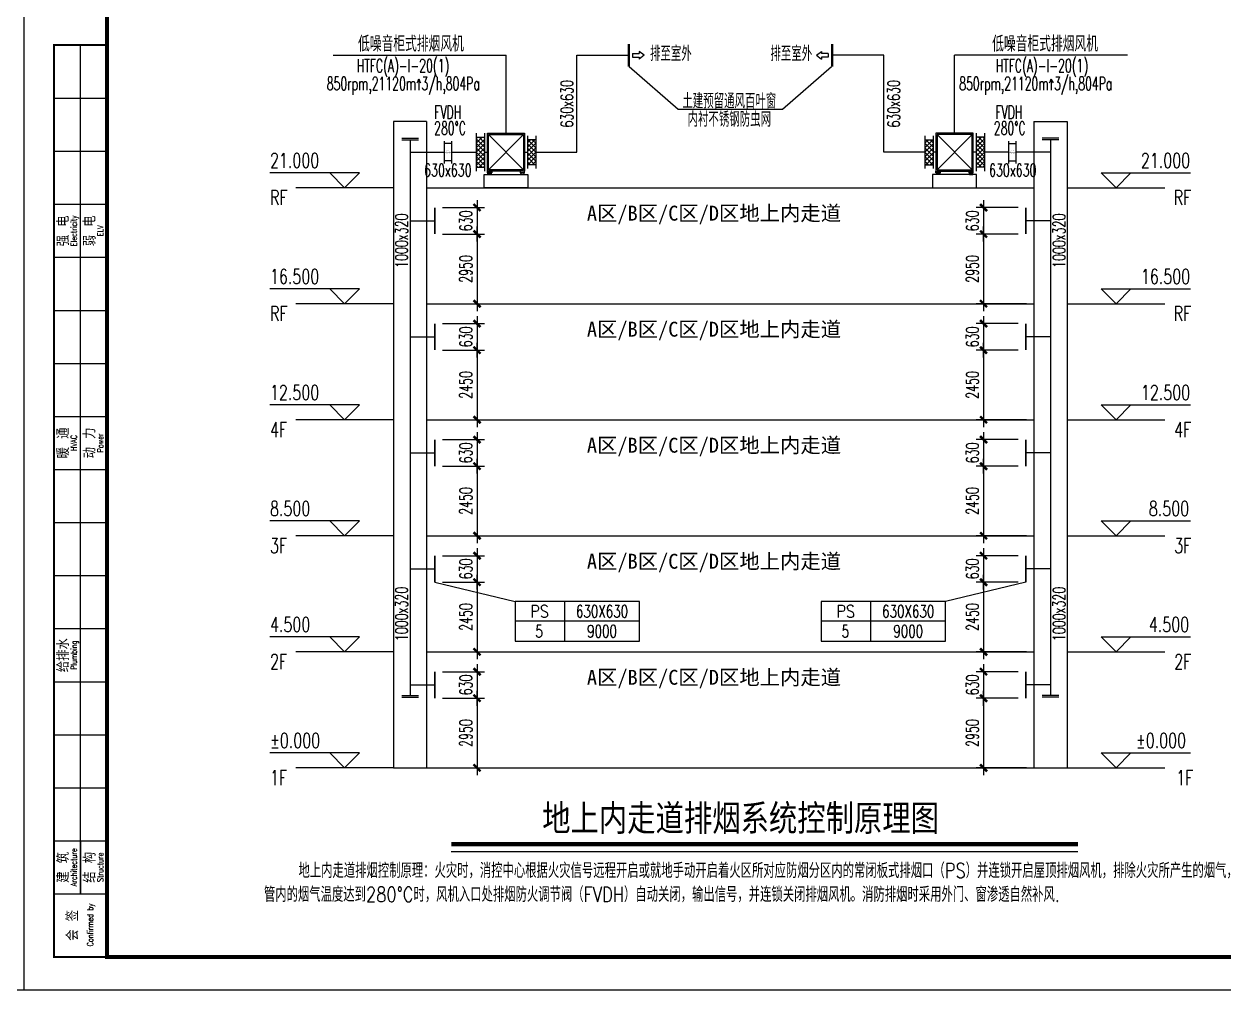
# Model space of a CAD drawing. Extents: x -345393 to -54719, y 203828 to 476815.
# Drawn here: x -177193 to -140995, y 269724 to 298863 of the extents above; entities that cross this region are included whole.
import ezdxf
from ezdxf.enums import TextEntityAlignment as Align

# ---------------------------------------------------------------- set-up
doc = ezdxf.new("R2010")
doc.units = 0
doc.header["$LTSCALE"] = 1000
doc.header["$MEASUREMENT"] = 0
doc.layers.get('0').update_dxf_attribs({"color": 252, "linetype": 'CONTINUOUS'})
doc.layers.get('Defpoints').update_dxf_attribs({"color": 252, "linetype": 'CONTINUOUS'})
for name, color, linetype in [('PUB_DIM', 252, 'CONTINUOUS'), ('PUB_TEXT', 252, 'CONTINUOUS'), ('WINDOW', 252, 'CONTINUOUS'), ('图框', 252, 'CONTINUOUS'), ('暖通-风-标注', 160, 'CONTINUOUS'), ('暖通-风-法兰', 2, 'CONTINUOUS'), ('暖通-风-管径', 201, 'CONTINUOUS'), ('暖通-风-设备', 40, 'CONTINUOUS'), ('暖通-风-说明', 3, 'CONTINUOUS'), ('暖通-风-风口标注', 3, 'CONTINUOUS'), ('暖通-风-风管', 4, 'CONTINUOUS')]:
    doc.layers.add(name, color=color, linetype=linetype)
doc.styles.add('_TCH_DIM', font='SIMPLEX', dxfattribs={"bigfont": 'GBCBIG'})
doc.styles.add('HT', font='simhei.ttf')
doc.styles.add('HZ-ZGBZ', font='romanc.shx', dxfattribs={"width": 0.65, "bigfont": '0hztxt.shx'})
doc.styles.add('HZTXT', font='tj-romans1.shx', dxfattribs={"width": 0.75, "bigfont": 'tj-hztxt1.shx'})
doc.styles.add('HZXY', font='romans.shx', dxfattribs={"bigfont": 'HZTXT.SHX'})
doc.styles.add('M-TEXT2', font='romanc.shx', dxfattribs={"width": 0.8, "bigfont": 'hzf.shx'})
doc.styles.add('NT1', font='tjromans.shx', dxfattribs={"width": 0.7, "bigfont": 'hztxt.shx'})
doc.styles.add('NT3', font='romans.shx', dxfattribs={"width": 0.65, "bigfont": 'hztxt.shx'})
doc.styles.add('TKZ1', font='tjromant.shx', dxfattribs={"bigfont": 'tjhts.shx'})
doc.styles.add('TKZ2_tjkts.shx', font='tjromant.shx', dxfattribs={"bigfont": 'tjkts.shx'})
doc.dimstyles.new('暖-标注150', dxfattribs={"dimscale": 1.5, "dimtxt": 250, "dimasz": 1, "dimexe": 150, "dimexo": 150, "dimgap": 100, "dimtad": 1, "dimdec": 0, "dimdsep": 46, "dimtxsty": 'HZ-ZGBZ', "dimblk": '_DIMX', "dimcen": 0.09, "dimclrt": 7, "dimadec": 0, "dimazin": 0, "dimtfac": 1, "dimtdec": 0, "dimtix": 1, "dimtmove": 2, "dimatfit": 3, "dimldrblk": '_DIMX', "dimfxl": 0, "dimtolj": 1, "dimtzin": 0, "dimarcsym": 0})

# ---------------------------------------------------------------- blocks, each defined once
blk = doc.blocks.new('TJAD_TK_A1')
for p, q in [((517.38, 385.45), (517.38, 641.45)), ((509.38, 625.45), (525.38, 625.45)), ((509.38, 609.45), (525.38, 609.45)), ((509.38, 593.45), (525.38, 593.45)), ((509.38, 577.45), (525.38, 577.45)), ((509.38, 561.45), (525.38, 561.45)), ((509.38, 545.45), (525.38, 545.45)), ((509.38, 529.45), (525.38, 529.45)), ((509.38, 513.45), (525.38, 513.45)), ((509.38, 497.45), (525.38, 497.45)), ((509.38, 481.45), (525.38, 481.45)), ((509.38, 465.45), (525.38, 465.45)), ((509.38, 449.45), (525.38, 449.45)), ((509.38, 433.45), (525.38, 433.45)), ((509.38, 417.45), (525.38, 417.45)), ((509.38, 401.45), (525.38, 401.45)), ((517.38, 401.45), (517.38, 385.45)), ((509.38, 385.45), (525.38, 385.45))]:
    blk.add_line(p, q)
at = {"layer": '图框'}
for p, q in [((500.38, 356.45), (500.38, 950.45)), ((1341.38, 356.45), (1341.38, 950.45)), ((500.38, 356.45), (1341.38, 356.45))]:
    blk.add_line(p, q, dxfattribs=at)
at = {"layer": '图框', "const_width": 1.2}
blk.add_lwpolyline([(1331.38, 940.45), (525.38, 940.45), (525.38, 366.45), (1331.38, 366.45)], close=True, dxfattribs=at)
at = {"layer": '图框', "const_width": 0.6}
blk.add_lwpolyline([(525.38, 366.45), (509.38, 366.45), (509.38, 641.45), (525.38, 641.45)], dxfattribs=at)
at = {"style": 'TKZ2_tjkts.shx', "width": 0.8}
for s, p in [('Electricity', (515.4, 585.45)), ('ELV', (523.4, 585.45)), ('HVAC', (515.4, 521.45)), ('Power', (523.4, 521.45)), ('Plumbing', (515.4, 457.45)), ('Architecture', (515.4, 393.45)), ('Structure', (523.4, 393.45)), ('Confirmed by', (520.33, 376.06))]:
    blk.add_text(s, height=1.8, rotation=90, dxfattribs=at).set_placement(p, align=Align.MIDDLE_CENTER)
at = {"style": 'TKZ2_tjkts.shx'}
for s, p in [('强 电', (512.17, 585.45)), ('弱 电', (520.17, 585.45)), ('暖 通', (512.17, 521.45)), ('动 力', (520.17, 521.45)), ('给排水', (512.17, 457.45)), ('建 筑', (512.17, 393.45)), ('结 构', (520.17, 393.45)), ('会 签', (515, 375.95))]:
    blk.add_text(s, height=3.6, rotation=90, dxfattribs=at).set_placement(p, align=Align.MIDDLE_CENTER)
blk = doc.blocks.new('_DIMX')
blk.add_line((-150, 0), (150, 0))
at = {"const_width": 50}
blk.add_lwpolyline([(-70, -70), (70, 70)], dxfattribs=at)
blk = doc.blocks.new('*D64')
at = {"layer": 'Defpoints', "color": 0}
for p in [(-164797, 279325), (-164797, 278525), (-163527, 278525)]:
    blk.add_point(p, dxfattribs=at)
at = {"layer": '暖通-风-标注', "color": 0, "lineweight": -2}
for p, q in [((-164572, 279325), (-163302, 279325)), ((-163527, 279327), (-163527, 279328)), ((-163527, 279325), (-163527, 278525)), ((-164572, 278525), (-163302, 278525)), ((-163527, 278524), (-163527, 278522))]:
    blk.add_line(p, q, dxfattribs=at)
at = {"layer": '暖通-风-标注', "color": 0, "lineweight": -2, "xscale": 1.5, "yscale": 1.5, "zscale": 1.5}
for p, rotation in [((-163527, 279325), 270), ((-163527, 278525), 90)]:
    blk.add_blockref('_DIMX', p, dxfattribs=dict(at, rotation=rotation))
at = {"layer": '暖通-风-标注', "color": 7, "insert": (-163864, 278925), "char_height": 375, "attachment_point": 5, "rotation": 90, "style": 'HZ-ZGBZ'}
blk.add_mtext('\\A1;630', dxfattribs=at)
blk = doc.blocks.new('*D65')
at = {"layer": 'Defpoints', "color": 0}
for p in [(-164797, 278525), (-165047, 276425), (-163527, 276425)]:
    blk.add_point(p, dxfattribs=at)
at = {"layer": '暖通-风-标注', "color": 0, "lineweight": -2}
for p, q in [((-164572, 278525), (-163302, 278525)), ((-163527, 278524), (-163527, 276427)), ((-164822, 276425), (-163302, 276425))]:
    blk.add_line(p, q, dxfattribs=at)
at = {"layer": '暖通-风-标注', "color": 0, "lineweight": -2, "xscale": 1.5, "yscale": 1.5, "zscale": 1.5}
for p, rotation in [((-163527, 278525), 90), ((-163527, 276425), 270)]:
    blk.add_blockref('_DIMX', p, dxfattribs=dict(at, rotation=rotation))
at = {"layer": '暖通-风-标注', "color": 7, "insert": (-163864, 277475), "char_height": 375, "attachment_point": 5, "rotation": 90, "style": 'HZ-ZGBZ'}
blk.add_mtext('\\A1;2950', dxfattribs=at)
blk = doc.blocks.new('*D66')
at = {"layer": 'Defpoints', "color": 0}
for p in [(-164797, 282825), (-164797, 282025), (-163527, 282025)]:
    blk.add_point(p, dxfattribs=at)
at = {"layer": '暖通-风-标注', "color": 0, "lineweight": -2}
for p, q in [((-164572, 282825), (-163302, 282825)), ((-163527, 282827), (-163527, 282828)), ((-163527, 282825), (-163527, 282025)), ((-164572, 282025), (-163302, 282025)), ((-163527, 282024), (-163527, 282022))]:
    blk.add_line(p, q, dxfattribs=at)
at = {"layer": '暖通-风-标注', "color": 0, "lineweight": -2, "xscale": 1.5, "yscale": 1.5, "zscale": 1.5}
for p, rotation in [((-163527, 282825), 270), ((-163527, 282025), 90)]:
    blk.add_blockref('_DIMX', p, dxfattribs=dict(at, rotation=rotation))
at = {"layer": '暖通-风-标注', "color": 7, "insert": (-163864, 282425), "char_height": 375, "attachment_point": 5, "rotation": 90, "style": 'HZ-ZGBZ'}
blk.add_mtext('\\A1;630', dxfattribs=at)
blk = doc.blocks.new('*D67')
at = {"layer": 'Defpoints', "color": 0}
for p in [(-164797, 282025), (-165047, 279925), (-163527, 279925)]:
    blk.add_point(p, dxfattribs=at)
at = {"layer": '暖通-风-标注', "color": 0, "lineweight": -2}
for p, q in [((-164572, 282025), (-163302, 282025)), ((-163527, 282024), (-163527, 279927)), ((-164822, 279925), (-163302, 279925))]:
    blk.add_line(p, q, dxfattribs=at)
at = {"layer": '暖通-风-标注', "color": 0, "lineweight": -2, "xscale": 1.5, "yscale": 1.5, "zscale": 1.5}
for p, rotation in [((-163527, 282025), 90), ((-163527, 279925), 270)]:
    blk.add_blockref('_DIMX', p, dxfattribs=dict(at, rotation=rotation))
at = {"layer": '暖通-风-标注', "color": 7, "insert": (-163864, 280975), "char_height": 375, "attachment_point": 5, "rotation": 90, "style": 'HZ-ZGBZ'}
blk.add_mtext('\\A1;2450', dxfattribs=at)
blk = doc.blocks.new('*D68')
at = {"layer": 'Defpoints', "color": 0}
for p in [(-164797, 293325), (-164797, 292525), (-163527, 292525)]:
    blk.add_point(p, dxfattribs=at)
at = {"layer": '暖通-风-标注', "color": 0, "lineweight": -2}
for p, q in [((-164572, 293325), (-163302, 293325)), ((-163527, 293327), (-163527, 293328)), ((-163527, 293325), (-163527, 292525)), ((-164572, 292525), (-163302, 292525)), ((-163527, 292524), (-163527, 292522))]:
    blk.add_line(p, q, dxfattribs=at)
at = {"layer": '暖通-风-标注', "color": 0, "lineweight": -2, "xscale": 1.5, "yscale": 1.5, "zscale": 1.5}
for p, rotation in [((-163527, 293325), 270), ((-163527, 292525), 90)]:
    blk.add_blockref('_DIMX', p, dxfattribs=dict(at, rotation=rotation))
at = {"layer": '暖通-风-标注', "color": 7, "insert": (-163864, 292925), "char_height": 375, "attachment_point": 5, "rotation": 90, "style": 'HZ-ZGBZ'}
blk.add_mtext('\\A1;630', dxfattribs=at)
blk = doc.blocks.new('*D69')
at = {"layer": 'Defpoints', "color": 0}
for p in [(-164797, 292525), (-165047, 290425), (-163527, 290425)]:
    blk.add_point(p, dxfattribs=at)
at = {"layer": '暖通-风-标注', "color": 0, "lineweight": -2}
for p, q in [((-164572, 292525), (-163302, 292525)), ((-163527, 292524), (-163527, 290427)), ((-164822, 290425), (-163302, 290425))]:
    blk.add_line(p, q, dxfattribs=at)
at = {"layer": '暖通-风-标注', "color": 0, "lineweight": -2, "xscale": 1.5, "yscale": 1.5, "zscale": 1.5}
for p, rotation in [((-163527, 292525), 90), ((-163527, 290425), 270)]:
    blk.add_blockref('_DIMX', p, dxfattribs=dict(at, rotation=rotation))
at = {"layer": '暖通-风-标注', "color": 7, "insert": (-163864, 291475), "char_height": 375, "attachment_point": 5, "rotation": 90, "style": 'HZ-ZGBZ'}
blk.add_mtext('\\A1;2950', dxfattribs=at)
blk = doc.blocks.new('*D70')
at = {"layer": 'Defpoints', "color": 0}
for p in [(-164797, 286325), (-164797, 285525), (-163527, 285525)]:
    blk.add_point(p, dxfattribs=at)
at = {"layer": '暖通-风-标注', "color": 0, "lineweight": -2}
for p, q in [((-164572, 286325), (-163302, 286325)), ((-163527, 286327), (-163527, 286328)), ((-163527, 286325), (-163527, 285525)), ((-164572, 285525), (-163302, 285525)), ((-163527, 285524), (-163527, 285522))]:
    blk.add_line(p, q, dxfattribs=at)
at = {"layer": '暖通-风-标注', "color": 0, "lineweight": -2, "xscale": 1.5, "yscale": 1.5, "zscale": 1.5}
for p, rotation in [((-163527, 286325), 270), ((-163527, 285525), 90)]:
    blk.add_blockref('_DIMX', p, dxfattribs=dict(at, rotation=rotation))
at = {"layer": '暖通-风-标注', "color": 7, "insert": (-163864, 285925), "char_height": 375, "attachment_point": 5, "rotation": 90, "style": 'HZ-ZGBZ'}
blk.add_mtext('\\A1;630', dxfattribs=at)
blk = doc.blocks.new('*D71')
at = {"layer": 'Defpoints', "color": 0}
for p in [(-164797, 285525), (-165047, 283425), (-163527, 283425)]:
    blk.add_point(p, dxfattribs=at)
at = {"layer": '暖通-风-标注', "color": 0, "lineweight": -2}
for p, q in [((-164572, 285525), (-163302, 285525)), ((-163527, 285524), (-163527, 283427)), ((-164822, 283425), (-163302, 283425))]:
    blk.add_line(p, q, dxfattribs=at)
at = {"layer": '暖通-风-标注', "color": 0, "lineweight": -2, "xscale": 1.5, "yscale": 1.5, "zscale": 1.5}
for p, rotation in [((-163527, 285525), 90), ((-163527, 283425), 270)]:
    blk.add_blockref('_DIMX', p, dxfattribs=dict(at, rotation=rotation))
at = {"layer": '暖通-风-标注', "color": 7, "insert": (-163864, 284475), "char_height": 375, "attachment_point": 5, "rotation": 90, "style": 'HZ-ZGBZ'}
blk.add_mtext('\\A1;2450', dxfattribs=at)
blk = doc.blocks.new('*D72')
at = {"layer": 'Defpoints', "color": 0}
for p in [(-164797, 289825), (-164797, 289025), (-163527, 289025)]:
    blk.add_point(p, dxfattribs=at)
at = {"layer": '暖通-风-标注', "color": 0, "lineweight": -2}
for p, q in [((-164572, 289825), (-163302, 289825)), ((-163527, 289827), (-163527, 289828)), ((-163527, 289825), (-163527, 289025)), ((-164572, 289025), (-163302, 289025)), ((-163527, 289024), (-163527, 289022))]:
    blk.add_line(p, q, dxfattribs=at)
at = {"layer": '暖通-风-标注', "color": 0, "lineweight": -2, "xscale": 1.5, "yscale": 1.5, "zscale": 1.5}
for p, rotation in [((-163527, 289825), 270), ((-163527, 289025), 90)]:
    blk.add_blockref('_DIMX', p, dxfattribs=dict(at, rotation=rotation))
at = {"layer": '暖通-风-标注', "color": 7, "insert": (-163864, 289425), "char_height": 375, "attachment_point": 5, "rotation": 90, "style": 'HZ-ZGBZ'}
blk.add_mtext('\\A1;630', dxfattribs=at)
blk = doc.blocks.new('*D73')
at = {"layer": 'Defpoints', "color": 0}
for p in [(-164797, 289025), (-165047, 286925), (-163527, 286925)]:
    blk.add_point(p, dxfattribs=at)
at = {"layer": '暖通-风-标注', "color": 0, "lineweight": -2}
for p, q in [((-164572, 289025), (-163302, 289025)), ((-163527, 289024), (-163527, 286927)), ((-164822, 286925), (-163302, 286925))]:
    blk.add_line(p, q, dxfattribs=at)
at = {"layer": '暖通-风-标注', "color": 0, "lineweight": -2, "xscale": 1.5, "yscale": 1.5, "zscale": 1.5}
for p, rotation in [((-163527, 289025), 90), ((-163527, 286925), 270)]:
    blk.add_blockref('_DIMX', p, dxfattribs=dict(at, rotation=rotation))
at = {"layer": '暖通-风-标注', "color": 7, "insert": (-163864, 287975), "char_height": 375, "attachment_point": 5, "rotation": 90, "style": 'HZ-ZGBZ'}
blk.add_mtext('\\A1;2450', dxfattribs=at)
blk = doc.blocks.new('*D74')
at = {"layer": 'Defpoints', "color": 0}
for p in [(-146978, 279325), (-148248, 278525), (-146978, 278525)]:
    blk.add_point(p, dxfattribs=at)
at = {"layer": '暖通-风-标注', "color": 0, "lineweight": -2}
for p, q in [((-147203, 279325), (-148473, 279325)), ((-148248, 279327), (-148248, 279328)), ((-148248, 279325), (-148248, 278525)), ((-147203, 278525), (-148473, 278525)), ((-148248, 278524), (-148248, 278522))]:
    blk.add_line(p, q, dxfattribs=at)
at = {"layer": '暖通-风-标注', "color": 0, "lineweight": -2, "xscale": 1.5, "yscale": 1.5, "zscale": 1.5}
for p, rotation in [((-148248, 279325), 270), ((-148248, 278525), 90)]:
    blk.add_blockref('_DIMX', p, dxfattribs=dict(at, rotation=rotation))
at = {"layer": '暖通-风-标注', "color": 7, "insert": (-148585, 278925), "char_height": 375, "attachment_point": 5, "rotation": 90, "style": 'HZ-ZGBZ'}
blk.add_mtext('\\A1;630', dxfattribs=at)
blk = doc.blocks.new('*D75')
at = {"layer": 'Defpoints', "color": 0}
for p in [(-146978, 278525), (-148248, 276425), (-146728, 276425)]:
    blk.add_point(p, dxfattribs=at)
at = {"layer": '暖通-风-标注', "color": 0, "lineweight": -2}
for p, q in [((-147203, 278525), (-148473, 278525)), ((-148248, 278524), (-148248, 276427)), ((-146953, 276425), (-148473, 276425))]:
    blk.add_line(p, q, dxfattribs=at)
at = {"layer": '暖通-风-标注', "color": 0, "lineweight": -2, "xscale": 1.5, "yscale": 1.5, "zscale": 1.5}
for p, rotation in [((-148248, 278525), 90), ((-148248, 276425), 270)]:
    blk.add_blockref('_DIMX', p, dxfattribs=dict(at, rotation=rotation))
at = {"layer": '暖通-风-标注', "color": 7, "insert": (-148585, 277475), "char_height": 375, "attachment_point": 5, "rotation": 90, "style": 'HZ-ZGBZ'}
blk.add_mtext('\\A1;2950', dxfattribs=at)
blk = doc.blocks.new('*D76')
at = {"layer": 'Defpoints', "color": 0}
for p in [(-146978, 282825), (-148248, 282025), (-146978, 282025)]:
    blk.add_point(p, dxfattribs=at)
at = {"layer": '暖通-风-标注', "color": 0, "lineweight": -2}
for p, q in [((-147203, 282825), (-148473, 282825)), ((-148248, 282827), (-148248, 282828)), ((-148248, 282825), (-148248, 282025)), ((-147203, 282025), (-148473, 282025)), ((-148248, 282024), (-148248, 282022))]:
    blk.add_line(p, q, dxfattribs=at)
at = {"layer": '暖通-风-标注', "color": 0, "lineweight": -2, "xscale": 1.5, "yscale": 1.5, "zscale": 1.5}
for p, rotation in [((-148248, 282825), 270), ((-148248, 282025), 90)]:
    blk.add_blockref('_DIMX', p, dxfattribs=dict(at, rotation=rotation))
at = {"layer": '暖通-风-标注', "color": 7, "insert": (-148585, 282425), "char_height": 375, "attachment_point": 5, "rotation": 90, "style": 'HZ-ZGBZ'}
blk.add_mtext('\\A1;630', dxfattribs=at)
blk = doc.blocks.new('*D77')
at = {"layer": 'Defpoints', "color": 0}
for p in [(-146978, 282025), (-148248, 279925), (-146728, 279925)]:
    blk.add_point(p, dxfattribs=at)
at = {"layer": '暖通-风-标注', "color": 0, "lineweight": -2}
for p, q in [((-147203, 282025), (-148473, 282025)), ((-148248, 282024), (-148248, 279927)), ((-146953, 279925), (-148473, 279925))]:
    blk.add_line(p, q, dxfattribs=at)
at = {"layer": '暖通-风-标注', "color": 0, "lineweight": -2, "xscale": 1.5, "yscale": 1.5, "zscale": 1.5}
for p, rotation in [((-148248, 282025), 90), ((-148248, 279925), 270)]:
    blk.add_blockref('_DIMX', p, dxfattribs=dict(at, rotation=rotation))
at = {"layer": '暖通-风-标注', "color": 7, "insert": (-148585, 280975), "char_height": 375, "attachment_point": 5, "rotation": 90, "style": 'HZ-ZGBZ'}
blk.add_mtext('\\A1;2450', dxfattribs=at)
blk = doc.blocks.new('*D78')
at = {"layer": 'Defpoints', "color": 0}
for p in [(-146978, 293325), (-148248, 292525), (-146978, 292525)]:
    blk.add_point(p, dxfattribs=at)
at = {"layer": '暖通-风-标注', "color": 0, "lineweight": -2}
for p, q in [((-147203, 293325), (-148473, 293325)), ((-148248, 293327), (-148248, 293328)), ((-148248, 293325), (-148248, 292525)), ((-147203, 292525), (-148473, 292525)), ((-148248, 292524), (-148248, 292522))]:
    blk.add_line(p, q, dxfattribs=at)
at = {"layer": '暖通-风-标注', "color": 0, "lineweight": -2, "xscale": 1.5, "yscale": 1.5, "zscale": 1.5}
for p, rotation in [((-148248, 293325), 270), ((-148248, 292525), 90)]:
    blk.add_blockref('_DIMX', p, dxfattribs=dict(at, rotation=rotation))
at = {"layer": '暖通-风-标注', "color": 7, "insert": (-148585, 292925), "char_height": 375, "attachment_point": 5, "rotation": 90, "style": 'HZ-ZGBZ'}
blk.add_mtext('\\A1;630', dxfattribs=at)
blk = doc.blocks.new('*D79')
at = {"layer": 'Defpoints', "color": 0}
for p in [(-146978, 292525), (-148248, 290425), (-146728, 290425)]:
    blk.add_point(p, dxfattribs=at)
at = {"layer": '暖通-风-标注', "color": 0, "lineweight": -2}
for p, q in [((-147203, 292525), (-148473, 292525)), ((-148248, 292524), (-148248, 290427)), ((-146953, 290425), (-148473, 290425))]:
    blk.add_line(p, q, dxfattribs=at)
at = {"layer": '暖通-风-标注', "color": 0, "lineweight": -2, "xscale": 1.5, "yscale": 1.5, "zscale": 1.5}
for p, rotation in [((-148248, 292525), 90), ((-148248, 290425), 270)]:
    blk.add_blockref('_DIMX', p, dxfattribs=dict(at, rotation=rotation))
at = {"layer": '暖通-风-标注', "color": 7, "insert": (-148585, 291475), "char_height": 375, "attachment_point": 5, "rotation": 90, "style": 'HZ-ZGBZ'}
blk.add_mtext('\\A1;2950', dxfattribs=at)
blk = doc.blocks.new('*D80')
at = {"layer": 'Defpoints', "color": 0}
for p in [(-146978, 286325), (-148248, 285525), (-146978, 285525)]:
    blk.add_point(p, dxfattribs=at)
at = {"layer": '暖通-风-标注', "color": 0, "lineweight": -2}
for p, q in [((-147203, 286325), (-148473, 286325)), ((-148248, 286327), (-148248, 286328)), ((-148248, 286325), (-148248, 285525)), ((-147203, 285525), (-148473, 285525)), ((-148248, 285524), (-148248, 285522))]:
    blk.add_line(p, q, dxfattribs=at)
at = {"layer": '暖通-风-标注', "color": 0, "lineweight": -2, "xscale": 1.5, "yscale": 1.5, "zscale": 1.5}
for p, rotation in [((-148248, 286325), 270), ((-148248, 285525), 90)]:
    blk.add_blockref('_DIMX', p, dxfattribs=dict(at, rotation=rotation))
at = {"layer": '暖通-风-标注', "color": 7, "insert": (-148585, 285925), "char_height": 375, "attachment_point": 5, "rotation": 90, "style": 'HZ-ZGBZ'}
blk.add_mtext('\\A1;630', dxfattribs=at)
blk = doc.blocks.new('*D81')
at = {"layer": 'Defpoints', "color": 0}
for p in [(-146978, 285525), (-148248, 283425), (-146728, 283425)]:
    blk.add_point(p, dxfattribs=at)
at = {"layer": '暖通-风-标注', "color": 0, "lineweight": -2}
for p, q in [((-147203, 285525), (-148473, 285525)), ((-148248, 285524), (-148248, 283427)), ((-146953, 283425), (-148473, 283425))]:
    blk.add_line(p, q, dxfattribs=at)
at = {"layer": '暖通-风-标注', "color": 0, "lineweight": -2, "xscale": 1.5, "yscale": 1.5, "zscale": 1.5}
for p, rotation in [((-148248, 285525), 90), ((-148248, 283425), 270)]:
    blk.add_blockref('_DIMX', p, dxfattribs=dict(at, rotation=rotation))
at = {"layer": '暖通-风-标注', "color": 7, "insert": (-148585, 284475), "char_height": 375, "attachment_point": 5, "rotation": 90, "style": 'HZ-ZGBZ'}
blk.add_mtext('\\A1;2450', dxfattribs=at)
blk = doc.blocks.new('*D82')
at = {"layer": 'Defpoints', "color": 0}
for p in [(-146978, 289825), (-148248, 289025), (-146978, 289025)]:
    blk.add_point(p, dxfattribs=at)
at = {"layer": '暖通-风-标注', "color": 0, "lineweight": -2}
for p, q in [((-147203, 289825), (-148473, 289825)), ((-148248, 289827), (-148248, 289828)), ((-148248, 289825), (-148248, 289025)), ((-147203, 289025), (-148473, 289025)), ((-148248, 289024), (-148248, 289022))]:
    blk.add_line(p, q, dxfattribs=at)
at = {"layer": '暖通-风-标注', "color": 0, "lineweight": -2, "xscale": 1.5, "yscale": 1.5, "zscale": 1.5}
for p, rotation in [((-148248, 289825), 270), ((-148248, 289025), 90)]:
    blk.add_blockref('_DIMX', p, dxfattribs=dict(at, rotation=rotation))
at = {"layer": '暖通-风-标注', "color": 7, "insert": (-148585, 289425), "char_height": 375, "attachment_point": 5, "rotation": 90, "style": 'HZ-ZGBZ'}
blk.add_mtext('\\A1;630', dxfattribs=at)
blk = doc.blocks.new('*D83')
at = {"layer": 'Defpoints', "color": 0}
for p in [(-146978, 289025), (-148248, 286925), (-146728, 286925)]:
    blk.add_point(p, dxfattribs=at)
at = {"layer": '暖通-风-标注', "color": 0, "lineweight": -2}
for p, q in [((-147203, 289025), (-148473, 289025)), ((-148248, 289024), (-148248, 286927)), ((-146953, 286925), (-148473, 286925))]:
    blk.add_line(p, q, dxfattribs=at)
at = {"layer": '暖通-风-标注', "color": 0, "lineweight": -2, "xscale": 1.5, "yscale": 1.5, "zscale": 1.5}
for p, rotation in [((-148248, 289025), 90), ((-148248, 286925), 270)]:
    blk.add_blockref('_DIMX', p, dxfattribs=dict(at, rotation=rotation))
at = {"layer": '暖通-风-标注', "color": 7, "insert": (-148585, 287975), "char_height": 375, "attachment_point": 5, "rotation": 90, "style": 'HZ-ZGBZ'}
blk.add_mtext('\\A1;2450', dxfattribs=at)

msp = doc.modelspace()

# ---------------------------------------------------------------- hatches: boundary and pattern name
at = {"layer": '暖通-风-说明'}
h = msp.add_hatch(dxfattribs=at)
h.set_pattern_fill('ANSI37', color=3, scale=30, style=0)
h.set_pattern_definition([(45, (180481.93, 824246.74), (-67.351921, 67.351921), []), (135, (180481.93, 824246.74), (-67.351921, -67.351921), [])])
h.paths.add_polyline_path([(-163298.88587, 295447.37306), (-163551.95679, 295447.37306), (-163551.95679, 294542.93942), (-163298.88587, 294542.93942)])
h = msp.add_hatch(dxfattribs=at)
h.set_pattern_fill('ANSI37', color=3, scale=30, style=0)
h.set_pattern_definition([(135, (-505788.71, 824246.74), (67.351921, 67.351921), []), (45, (-505788.71, 824246.74), (67.351921, -67.351921), [])])
h.paths.add_polyline_path([(-162007.89335, 294617.93942), (-161754.82243, 294617.93942), (-161754.82243, 295372.37306), (-162007.89335, 295372.37306)])
h = msp.add_hatch(dxfattribs=at)
h.set_pattern_fill('ANSI37', color=3, scale=30, style=0)
h.set_pattern_definition([(45, (194014.44, 824246.74), (-67.351921, 67.351921), []), (135, (194014.44, 824246.74), (-67.351921, -67.351921), [])])
h.paths.add_polyline_path([(-149766.37178, 294617.93942), (-150019.4427, 294617.93942), (-150019.4427, 295372.37306), (-149766.37178, 295372.37306)])
h = msp.add_hatch(dxfattribs=at)
h.set_pattern_fill('ANSI37', color=3, scale=30, style=0)
h.set_pattern_definition([(135, (-492256.2, 824246.74), (67.351921, 67.351921), []), (45, (-492256.2, 824246.74), (67.351921, -67.351921), [])])
h.paths.add_polyline_path([(-148475.37926, 295447.37306), (-148222.30834, 295447.37306), (-148222.30834, 294542.93942), (-148475.37926, 294542.93942)])

# ---------------------------------------------------------------- linework, layer by layer
msp.add_line((-164304.68611, 273901.81319, 1091.62933), (-145402.42435, 273901.81319, 1091.62933))
at = {"const_width": 133.33333}
msp.add_lwpolyline([(-164304.68611, 274120.0438), (-145402.42435, 274120.0438)], dxfattribs=at)
at = {"layer": 'Defpoints'}
msp.add_lwpolyline([(-174692.68235, 328124.42876), (-102092.68235, 328124.42876), (-102092.68235, 270724.42876), (-174692.68235, 270724.42876)], close=True, dxfattribs=at)
at = {"layer": 'PUB_DIM'}
for p, q in [((-166046.66323, 295925.15624), (-166046.66323, 276425.15624)), ((-165046.66323, 295925.15624), (-166046.66323, 295925.15624)), ((-165046.66323, 295925.15624), (-165046.66323, 276425.15624)), ((-146727.6019, 295925.15624), (-146727.6019, 276425.15624)), ((-146727.6019, 295925.15624), (-145727.6019, 295925.15624)), ((-145727.6019, 295925.15624), (-145727.6019, 276425.15624)), ((-167072.26942, 294375.15624), (-169772.26942, 294375.15624)), ((-167522.26942, 293925.15624), (-167972.26942, 294375.15624)), ((-167522.26942, 293925.15624), (-167072.26942, 294375.15624)), ((-144251.99571, 293925.15624), (-144701.99571, 294375.15624)), ((-144701.99571, 294375.15624), (-142001.99571, 294375.15624)), ((-144251.99571, 293925.15624), (-143801.99571, 294375.15624)), ((-166046.66323, 293925.15624), (-168997.87561, 293925.15624)), ((-165046.66323, 293925.15624), (-146727.6019, 293925.15624)), ((-145727.6019, 293925.15624), (-142776.38951, 293925.15624)), ((-167072.26942, 290875.15624), (-169772.26942, 290875.15624)), ((-167522.26942, 290425.15624), (-167972.26942, 290875.15624)), ((-167522.26942, 290425.15624), (-167072.26942, 290875.15624)), ((-144251.99571, 290425.15624), (-144701.99571, 290875.15624)), ((-144701.99571, 290875.15624), (-142001.99571, 290875.15624)), ((-144251.99571, 290425.15624), (-143801.99571, 290875.15624)), ((-166046.66323, 290425.15624), (-168997.87561, 290425.15624)), ((-165046.66323, 290425.15624), (-146727.6019, 290425.15624)), ((-145727.6019, 290425.15624), (-142776.38951, 290425.15624)), ((-167072.26942, 287375.15624), (-169772.26942, 287375.15624)), ((-167522.26942, 286925.15624), (-167972.26942, 287375.15624)), ((-167522.26942, 286925.15624), (-167072.26942, 287375.15624)), ((-144251.99571, 286925.15624), (-144701.99571, 287375.15624)), ((-144701.99571, 287375.15624), (-142001.99571, 287375.15624)), ((-144251.99571, 286925.15624), (-143801.99571, 287375.15624)), ((-166046.66323, 286925.15624), (-168997.87561, 286925.15624)), ((-165046.66323, 286925.15624), (-146727.6019, 286925.15624)), ((-145727.6019, 286925.15624), (-142776.38951, 286925.15624)), ((-167072.26942, 283875.15624), (-169772.26942, 283875.15624)), ((-167522.26942, 283425.15624), (-167972.26942, 283875.15624)), ((-167522.26942, 283425.15624), (-167072.26942, 283875.15624)), ((-144251.99571, 283425.15624), (-144701.99571, 283875.15624)), ((-144701.99571, 283875.15624), (-142001.99571, 283875.15624)), ((-144251.99571, 283425.15624), (-143801.99571, 283875.15624)), ((-166046.66323, 283425.15624), (-168997.87561, 283425.15624)), ((-165046.66323, 283425.15624), (-146727.6019, 283425.15624)), ((-145727.6019, 283425.15624), (-142776.38951, 283425.15624)), ((-167072.26942, 280375.15624), (-169772.26942, 280375.15624)), ((-167522.26942, 279925.15624), (-167972.26942, 280375.15624)), ((-167522.26942, 279925.15624), (-167072.26942, 280375.15624)), ((-144251.99571, 279925.15624), (-144701.99571, 280375.15624)), ((-144701.99571, 280375.15624), (-142001.99571, 280375.15624)), ((-144251.99571, 279925.15624), (-143801.99571, 280375.15624)), ((-166046.66323, 279925.15624), (-168997.87561, 279925.15624)), ((-165046.66323, 279925.15624), (-146727.6019, 279925.15624)), ((-145727.6019, 279925.15624), (-142776.38951, 279925.15624)), ((-167072.26942, 276875.15624), (-169772.26942, 276875.15624)), ((-167522.26942, 276425.15624), (-167972.26942, 276875.15624)), ((-167522.26942, 276425.15624), (-167072.26942, 276875.15624)), ((-144251.99571, 276425.15624), (-144701.99571, 276875.15624)), ((-144701.99571, 276875.15624), (-142001.99571, 276875.15624)), ((-144251.99571, 276425.15624), (-143801.99571, 276875.15624)), ((-166046.66323, 276425.15624), (-168997.87561, 276425.15624)), ((-166046.66323, 276425.15624), (-145727.6019, 276425.15624)), ((-145727.6019, 276425.15624), (-142776.38951, 276425.15624))]:
    msp.add_line(p, q, dxfattribs=at)
at = {"layer": 'WINDOW'}
for points in [[(-163315.88961, 294325.15624), (-161990.88961, 294325.15624), (-161990.88961, 293925.15624), (-163315.88961, 293925.15624)], [(-148458.37552, 294325.15624), (-149783.37552, 294325.15624), (-149783.37552, 293925.15624), (-148458.37552, 293925.15624)]]:
    msp.add_lwpolyline(points, close=True, dxfattribs=at)
at = {"layer": '暖通-风-法兰'}
for p, q in [((-158965.99189, 298256.87282), (-158965.99189, 297582.71282)), ((-158941.06395, 298256.87282), (-158941.06395, 297582.71282)), ((-152833.20118, 298256.87282), (-152833.20118, 297582.71282)), ((-152808.27324, 298256.87282), (-152808.27324, 297582.71282)), ((-165796.66323, 295420.03267), (-165296.66323, 295420.03267)), ((-145977.6019, 295420.03267), (-146477.6019, 295420.03267)), ((-165796.66323, 295370.03267), (-165296.66323, 295370.03267)), ((-164512.93675, 294658.07624), (-164512.93675, 295332.23624)), ((-164287.93675, 295257.23624), (-164512.93675, 295257.23624)), ((-164287.93675, 294658.07624), (-164287.93675, 295332.23624)), ((-147486.32837, 294658.07624), (-147486.32837, 295332.23624)), ((-147486.32837, 295257.23624), (-147261.32837, 295257.23624)), ((-147261.32837, 294658.07624), (-147261.32837, 295332.23624)), ((-145977.6019, 295370.03267), (-146477.6019, 295370.03267)), ((-164287.93675, 294733.07624), (-164512.93675, 294733.07624)), ((-147486.32837, 294733.07624), (-147261.32837, 294733.07624)), ((-165796.66323, 278603.96436), (-165296.66323, 278603.96436)), ((-165796.66323, 278553.96436), (-165296.66323, 278553.96436)), ((-145977.6019, 278603.96436), (-146477.6019, 278603.96436)), ((-145977.6019, 278553.96436), (-146477.6019, 278553.96436))]:
    msp.add_line(p, q, dxfattribs=at)
at = {"layer": '暖通-风-法兰', "const_width": 3.75}
for points in [[(-164344.18675, 294995.15624, 1), (-164456.68675, 294995.15624)], [(-147430.07837, 294995.15624, -1), (-147317.57837, 294995.15624)], [(-164344.18675, 294995.15624, -1), (-164456.68675, 294995.15624)], [(-147430.07837, 294995.15624, 1), (-147317.57837, 294995.15624)]]:
    msp.add_lwpolyline(points, format="xyb", dxfattribs=at)
for points in [[(-164306.68675, 294995.15624), (-164494.18675, 294995.15624)], [(-147467.57837, 294995.15624), (-147280.07837, 294995.15624)]]:
    msp.add_lwpolyline(points, dxfattribs=at)
at = {"layer": '暖通-风-设备', "color": 3}
for p, q in [((-162128.38961, 295527.65624), (-163178.38961, 294462.65624)), ((-162128.38961, 294462.65624), (-163178.38961, 295527.65624)), ((-149645.87552, 295527.65624), (-148595.87552, 294462.65624)), ((-149645.87552, 294462.65624), (-148595.87552, 295527.65624))]:
    msp.add_line(p, q, dxfattribs=at)
at = {"layer": '暖通-风-设备', "color": 5}
for points in [[(-163215.88961, 295565.15624), (-162090.88961, 295565.15624), (-162090.88961, 294425.15624), (-163215.88961, 294425.15624)], [(-148558.37552, 295565.15624), (-149683.37552, 295565.15624), (-149683.37552, 294425.15624), (-148558.37552, 294425.15624)], [(-163215.88961, 294425.15624), (-163085.08961, 294425.15624), (-163085.08961, 294368.75624), (-163215.88961, 294368.75624)], [(-163200.28961, 294368.75624), (-163100.68961, 294368.75624), (-163100.68961, 294325.15624), (-163200.28961, 294325.15624)], [(-162090.88961, 294425.15624), (-162221.68961, 294425.15624), (-162221.68961, 294368.75624), (-162090.88961, 294368.75624)], [(-162106.48961, 294368.75624), (-162206.08961, 294368.75624), (-162206.08961, 294325.15624), (-162106.48961, 294325.15624)], [(-149683.37552, 294425.15624), (-149552.57552, 294425.15624), (-149552.57552, 294368.75624), (-149683.37552, 294368.75624)], [(-149667.77552, 294368.75624), (-149568.17552, 294368.75624), (-149568.17552, 294325.15624), (-149667.77552, 294325.15624)], [(-148558.37552, 294425.15624), (-148689.17552, 294425.15624), (-148689.17552, 294368.75624), (-148558.37552, 294368.75624)], [(-148573.97552, 294368.75624), (-148673.57552, 294368.75624), (-148673.57552, 294325.15624), (-148573.97552, 294325.15624)]]:
    msp.add_lwpolyline(points, close=True, dxfattribs=at)
at = {"layer": '暖通-风-设备', "color": 3}
for points in [[(-162128.38961, 294462.65624), (-163178.38961, 294462.65624), (-163178.38961, 295527.65624), (-162128.38961, 295527.65624)], [(-149645.87552, 294462.65624), (-148595.87552, 294462.65624), (-148595.87552, 295527.65624), (-149645.87552, 295527.65624)]]:
    msp.add_lwpolyline(points, close=True, dxfattribs=at)
at = {"layer": '暖通-风-说明'}
for p, q in [((-167867.03667, 297919.79282), (-162653.38961, 297919.79282)), ((-162653.38961, 295565.15624), (-162653.38961, 297919.79282)), ((-158837.03586, 297976.8201), (-158837.03586, 297862.76554)), ((-158837.03586, 297976.8201), (-158639.9412, 297976.8201)), ((-158484.84791, 297919.79282), (-158639.9412, 298033.84737)), ((-158639.9412, 298033.84737), (-158639.9412, 297976.8201)), ((-158484.84791, 297919.79282), (-158639.9412, 297805.73826)), ((-153289.41722, 297919.79282), (-153134.32392, 298033.84737)), ((-153289.41722, 297919.79282), (-153134.32392, 297805.73826)), ((-153134.32392, 298033.84737), (-153134.32392, 297976.8201)), ((-152937.22927, 297976.8201), (-153134.32392, 297976.8201)), ((-152937.22927, 297976.8201), (-152937.22927, 297862.76554)), ((-149120.87552, 295565.15624), (-149120.87552, 297919.79282)), ((-143907.22846, 297919.79282), (-149120.87552, 297919.79282)), ((-158941.06395, 297582.71282), (-157462.73422, 296289.09925)), ((-158837.03586, 297862.76554), (-158639.9412, 297862.76554)), ((-158639.9412, 297862.76554), (-158639.9412, 297805.73826)), ((-154311.53091, 296289.09925), (-152833.20118, 297582.71282)), ((-153134.32392, 297862.76554), (-153134.32392, 297805.73826)), ((-152937.22927, 297862.76554), (-153134.32392, 297862.76554)), ((-157462.73422, 296289.09925), (-154311.53091, 296289.09925))]:
    msp.add_line(p, q, dxfattribs=at)
at = {"layer": '暖通-风-说明', "color": 5}
for p, q in [((-163551.95679, 295565.15624), (-163551.95679, 294425.15624)), ((-163551.95679, 295447.37306), (-163298.88587, 295447.37306)), ((-163298.88587, 295565.15624), (-163298.88587, 294425.15624)), ((-162007.89335, 295490.15624), (-162007.89335, 294500.15624)), ((-161754.82243, 295372.37306), (-162007.89335, 295372.37306)), ((-161754.82243, 295490.15624), (-161754.82243, 294500.15624)), ((-150019.4427, 295490.15624), (-150019.4427, 294500.15624)), ((-150019.4427, 295372.37306), (-149766.37178, 295372.37306)), ((-149766.37178, 295490.15624), (-149766.37178, 294500.15624)), ((-148475.37926, 295565.15624), (-148475.37926, 294425.15624)), ((-148222.30834, 295447.37306), (-148475.37926, 295447.37306)), ((-148222.30834, 295565.15624), (-148222.30834, 294425.15624)), ((-163551.95679, 294542.93942), (-163298.88587, 294542.93942)), ((-161754.82243, 294617.93942), (-162007.89335, 294617.93942)), ((-150019.4427, 294617.93942), (-149766.37178, 294617.93942)), ((-148222.30834, 294542.93942), (-148475.37926, 294542.93942))]:
    msp.add_line(p, q, dxfattribs=at)
at = {"layer": '暖通-风-风口标注'}
for p, q in [((-164796.66323, 282025.15624), (-162380.08736, 281446.00235)), ((-146977.6019, 282025.15624), (-149394.17776, 281446.00235)), ((-160880.08736, 280246.00235), (-160880.08736, 281446.00235)), ((-151644.17776, 280246.00235), (-151644.17776, 281446.00235)), ((-158630.08736, 280846.00235), (-162380.08736, 280846.00235)), ((-149394.17776, 280846.00235), (-153144.17776, 280846.00235))]:
    msp.add_line(p, q, dxfattribs=at)
for points in [[(-162380.08736, 281446.00235), (-162380.08736, 280246.00235), (-158630.08736, 280246.00235), (-158630.08736, 281446.00235)], [(-153144.17776, 281446.00235), (-153144.17776, 280246.00235), (-149394.17776, 280246.00235), (-149394.17776, 281446.00235)]]:
    msp.add_lwpolyline(points, close=True, dxfattribs=at)
at = {"layer": '暖通-风-风管'}
for p, q in [((-160520.55378, 294995.15624), (-160520.55378, 297919.79282)), ((-160520.55378, 297919.79282), (-158965.99189, 297919.79282)), ((-151253.71135, 297919.79282), (-152808.27324, 297919.79282)), ((-151253.71135, 294995.15624), (-151253.71135, 297919.79282)), ((-165546.66323, 295370.03267), (-165546.66323, 278603.96436)), ((-146227.6019, 295370.03267), (-146227.6019, 278603.96436)), ((-165546.66323, 294995.15624), (-164512.93675, 294995.15624)), ((-163298.88587, 294995.15624), (-163215.88961, 294995.15624)), ((-162090.88961, 294995.15624), (-162007.89335, 294995.15624)), ((-161754.82243, 294995.15624), (-160520.55378, 294995.15624)), ((-150019.4427, 294995.15624), (-151253.71135, 294995.15624)), ((-149683.37552, 294995.15624), (-149766.37178, 294995.15624)), ((-148475.37926, 294995.15624), (-148558.37552, 294995.15624)), ((-146227.6019, 294995.15624), (-147261.32837, 294995.15624)), ((-165546.66323, 292925.15624), (-164796.66323, 292925.15624)), ((-146227.6019, 292925.15624), (-146977.6019, 292925.15624)), ((-165546.66323, 289425.15624), (-164796.66323, 289425.15624)), ((-146227.6019, 289425.15624), (-146977.6019, 289425.15624)), ((-165546.66323, 285925.15624), (-164796.66323, 285925.15624)), ((-146227.6019, 285925.15624), (-146977.6019, 285925.15624)), ((-165546.66323, 282425.15624), (-164796.66323, 282425.15624)), ((-146227.6019, 282425.15624), (-146977.6019, 282425.15624)), ((-165546.66323, 278925.15624), (-164796.66323, 278925.15624)), ((-146227.6019, 278925.15624), (-146977.6019, 278925.15624))]:
    msp.add_line(p, q, dxfattribs=at)
for points in [[(-164287.93675, 294995.15624), (-163551.95679, 294995.15624)], [(-147486.32837, 294995.15624), (-148222.30834, 294995.15624)]]:
    msp.add_lwpolyline(points, dxfattribs=at)
at = {"layer": '暖通-风-风管', "const_width": 50}
for points in [[(-164796.66323, 292525.15624), (-164796.66323, 293325.15624)], [(-146977.6019, 292525.15624), (-146977.6019, 293325.15624)], [(-164796.66323, 289025.15624), (-164796.66323, 289825.15624)], [(-146977.6019, 289025.15624), (-146977.6019, 289825.15624)], [(-164796.66323, 285525.15624), (-164796.66323, 286325.15624)], [(-146977.6019, 285525.15624), (-146977.6019, 286325.15624)], [(-164796.66323, 282025.15624), (-164796.66323, 282825.15624)], [(-146977.6019, 282025.15624), (-146977.6019, 282825.15624)], [(-164796.66323, 278525.15624), (-164796.66323, 279325.15624)], [(-146977.6019, 278525.15624), (-146977.6019, 279325.15624)]]:
    msp.add_lwpolyline(points, dxfattribs=at)

# ---------------------------------------------------------------- block references
at = {"layer": '图框', "xscale": 100, "yscale": 100, "zscale": 100}
for p in [(-311330.59827, 234079.50806), (-227230.59827, 234079.50806)]:
    msp.add_blockref('TJAD_TK_A1', p, dxfattribs=at)

# ---------------------------------------------------------------- texts
at = {"style": 'TKZ1'}
msp.add_text('地上内走道排烟系统控制原理图', height=900, dxfattribs=at).set_placement((-161561.76671, 274431.56474, 1091.62933))
at = {"layer": 'PUB_TEXT', "style": '_TCH_DIM', "width": 0.705882}
for s, p in [('21.000', (-169772.26942, 294525.15624)), ('21.000', (-143501.99571, 294525.15624)), ('RF', (-169772.26942, 293404.6111)), ('RF', (-142511.99571, 293404.6111)), ('16.500', (-169772.26942, 291025.15624)), ('16.500', (-143501.99571, 291025.15624)), ('RF', (-169772.26942, 289904.6111)), ('RF', (-142511.99571, 289904.6111)), ('12.500', (-169772.26942, 287525.15624)), ('12.500', (-143501.99571, 287525.15624)), ('4F', (-169772.26942, 286404.6111)), ('4F', (-142496.99571, 286404.6111)), ('8.500', (-169772.26942, 284025.15624)), ('8.500', (-143261.99571, 284025.15624)), ('3F', (-169772.26942, 282904.6111)), ('3F', (-142496.99571, 282904.6111)), ('4.500', (-169772.26942, 280525.15624)), ('4.500', (-143261.99571, 280525.15624)), ('2F', (-169772.26942, 279404.6111)), ('2F', (-142496.99571, 279404.6111)), ('%%P0.000', (-169772.26942, 277025.15624)), ('%%P0.000', (-143651.99571, 277025.15624)), ('1F', (-169772.26942, 275904.6111)), ('1F', (-142436.99571, 275904.6111))]:
    msp.add_text(s, height=446.25, dxfattribs=at).set_placement(p)
at = {"layer": '暖通-风-管径', "style": 'NT3', "width": 0.65}
for s, p in [('630x630', (-160815.71202, 296455.01366)), ('630x630', (-150958.5531, 296455.01366)), ('1000x320', (-165803.91631, 292325.87737)), ('1000x320', (-145970.34882, 292325.87737)), ('1000x320', (-165803.91631, 281067.69136)), ('1000x320', (-145970.34882, 281067.69136))]:
    msp.add_text(s, height=375, rotation=90, dxfattribs=at).set_placement(p, align=Align.MIDDLE)
for p in [(-164407.27622, 294453.04088), (-147366.98891, 294453.04088)]:
    msp.add_text('630x630', height=375, dxfattribs=at).set_placement(p, align=Align.MIDDLE)
at = {"layer": '暖通-风-说明'}
for s, height, style, width, p in [('低噪音柜式排烟风机', 466.666667, 'HZTXT', 0.8, (-167116.27326, 298031.01638)), ('低噪音柜式排烟风机', 466.666667, 'HZTXT', 0.8, (-147988.59554, 298031.01638)), ('排至室外', 450, 'NT1', 0.7, (-158310.23045, 297744.08015)), ('排至室外', 450, 'NT1', 0.7, (-154676.90869, 297744.08015)), ('HTFC(A)-I-20(1)', 400, 'HZ-ZGBZ', 0.6, (-167153.37041, 297405.10415)), ('HTFC(A)-I-20(1)', 400, 'HZ-ZGBZ', 0.6, (-147880.88924, 297405.10415)), ('850rpm,21120m^ 3/h,804Pa', 400, 'HZ-ZGBZ', 0.6, (-168061.09392, 296863.91355)), ('850rpm,21120m^ 3/h,804Pa', 400, 'HZ-ZGBZ', 0.6, (-148981.74264, 296863.91355)), ('FVDH', 400, 'HZ-ZGBZ', 0.6, (-164818.80177, 296000.10408)), ('FVDH', 400, 'HZ-ZGBZ', 0.6, (-147892.60621, 296000.10408)), ('280%%dC', 400, 'HZ-ZGBZ', 0.6, (-164819.55832, 295520.57402)), ('280%%dC', 400, 'HZ-ZGBZ', 0.6, (-147937.56395, 295520.57402))]:
    msp.add_text(s, height=height, dxfattribs=dict(at, style=style, width=width)).set_placement(p)
at = {"layer": '暖通-风-说明', "style": 'NT1', "width": 0.7}
for s, p in [('土建预留通风百叶窗', (-155917.2179, 296562.32966)), ('内衬不锈钢防虫网', (-155917.2179, 296009.28081))]:
    msp.add_text(s, height=450, dxfattribs=at).set_placement(p, align=Align.MIDDLE)
at = {"layer": '暖通-风-说明', "style": 'HT'}
for p in [(-160213.04684, 292931.81908), (-160213.04684, 289431.81908), (-160213.04684, 285931.81908), (-160213.04684, 282431.81908), (-160213.04684, 278931.81908)]:
    msp.add_text('A区/B区/C区/D区地上内走道', height=450, dxfattribs=at).set_placement(p)
at = {"layer": '暖通-风-说明', "linetype": 'Continuous', "insert": (-169955.57601, 273552.1188), "char_height": 450, "width": 30000, "attachment_point": 1, "line_spacing_factor": 0.96, "style": 'M-TEXT2'}
msp.add_mtext('\\pi1042.11,t11328.9;地上内走道排烟控制原理：火灾时，消控中心根据火灾信号远程开启或就地手动开启着火区所对应防烟分区内的常闭板式排烟口（PS）并连锁开启屋顶排烟风机，排除火灾所产生的烟气，当风管内的烟气温度达到280%%DC时，风机入口处排烟防火调节阀（FVDH）自动关闭，输出信号，并连锁关闭排烟风机。消防排烟时采用外门、窗渗透自然补风.', dxfattribs=at)
at = {"layer": '暖通-风-风口标注', "style": 'HZXY'}
for s, width, p in [('PS', 0.85, (-161641.72898, 281145.66133)), ('630X630', 0.7, (-159756.22871, 281145.66133)), ('PS', 0.85, (-152405.81938, 281145.66133)), ('630X630', 0.7, (-150520.31911, 281145.66133)), ('5', 0.7, (-161653.76355, 280545.66133)), ('9000', 0.7, (-159756.22871, 280545.66133)), ('5', 0.7, (-152417.85396, 280545.66133)), ('9000', 0.7, (-150520.31911, 280545.66133))]:
    msp.add_text(s, height=375, dxfattribs=dict(at, width=width)).set_placement(p, align=Align.MIDDLE)

# ---------------------------------------------------------------- dimensions: what is measured, and where the dimension line sits
at = {"layer": '暖通-风-标注'}
for base, p1, p2, text, picture, middle in [((-163526.656, 292525.15624), (-164796.66323, 293325.15624), (-164796.66323, 292525.15624), '630', '*D68', (-163864.156, 292925.15624)), ((-148247.60913, 292525.15624), (-146977.6019, 293325.15624), (-146977.6019, 292525.15624), '630', '*D78', (-148585.10913, 292925.15624)), ((-163526.656, 290425.15624), (-164796.66323, 292525.15624), (-165046.66323, 290425.15624), '2950', '*D69', (-163864.156, 291475.15624)), ((-148247.60913, 290425.15624), (-146977.6019, 292525.15624), (-146727.6019, 290425.15624), '2950', '*D79', (-148585.10913, 291475.15624)), ((-163526.656, 289025.15624), (-164796.66323, 289825.15624), (-164796.66323, 289025.15624), '630', '*D72', (-163864.156, 289425.15624)), ((-148247.60913, 289025.15624), (-146977.6019, 289825.15624), (-146977.6019, 289025.15624), '630', '*D82', (-148585.10913, 289425.15624)), ((-163526.656, 286925.15624), (-164796.66323, 289025.15624), (-165046.66323, 286925.15624), '2450', '*D73', (-163864.156, 287975.15624)), ((-148247.60913, 286925.15624), (-146977.6019, 289025.15624), (-146727.6019, 286925.15624), '2450', '*D83', (-148585.10913, 287975.15624)), ((-163526.656, 285525.15624), (-164796.66323, 286325.15624), (-164796.66323, 285525.15624), '630', '*D70', (-163864.156, 285925.15624)), ((-148247.60913, 285525.15624), (-146977.6019, 286325.15624), (-146977.6019, 285525.15624), '630', '*D80', (-148585.10913, 285925.15624)), ((-163526.656, 283425.15624), (-164796.66323, 285525.15624), (-165046.66323, 283425.15624), '2450', '*D71', (-163864.156, 284475.15624)), ((-148247.60913, 283425.15624), (-146977.6019, 285525.15624), (-146727.6019, 283425.15624), '2450', '*D81', (-148585.10913, 284475.15624)), ((-163526.656, 282025.15624), (-164796.66323, 282825.15624), (-164796.66323, 282025.15624), '630', '*D66', (-163864.156, 282425.15624)), ((-148247.60913, 282025.15624), (-146977.6019, 282825.15624), (-146977.6019, 282025.15624), '630', '*D76', (-148585.10913, 282425.15624)), ((-163526.656, 279925.15624), (-164796.66323, 282025.15624), (-165046.66323, 279925.15624), '2450', '*D67', (-163864.156, 280975.15624)), ((-148247.60913, 279925.15624), (-146977.6019, 282025.15624), (-146727.6019, 279925.15624), '2450', '*D77', (-148585.10913, 280975.15624)), ((-163526.656, 278525.15624), (-164796.66323, 279325.15624), (-164796.66323, 278525.15624), '630', '*D64', (-163864.156, 278925.15624)), ((-148247.60913, 278525.15624), (-146977.6019, 279325.15624), (-146977.6019, 278525.15624), '630', '*D74', (-148585.10913, 278925.15624)), ((-163526.656, 276425.15624), (-164796.66323, 278525.15624), (-165046.66323, 276425.15624), '2950', '*D65', (-163864.156, 277475.15624)), ((-148247.60913, 276425.15624), (-146977.6019, 278525.15624), (-146727.6019, 276425.15624), '2950', '*D75', (-148585.10913, 277475.15624))]:
    dim = msp.add_linear_dim(base=base, p1=p1, p2=p2, angle=90, text=text, dimstyle='暖-标注150', dxfattribs=at)
    dim.commit()
    dim.dimension.update_dxf_attribs({"geometry": picture, "text_midpoint": middle})

doc.saveas('drawing.dxf')
